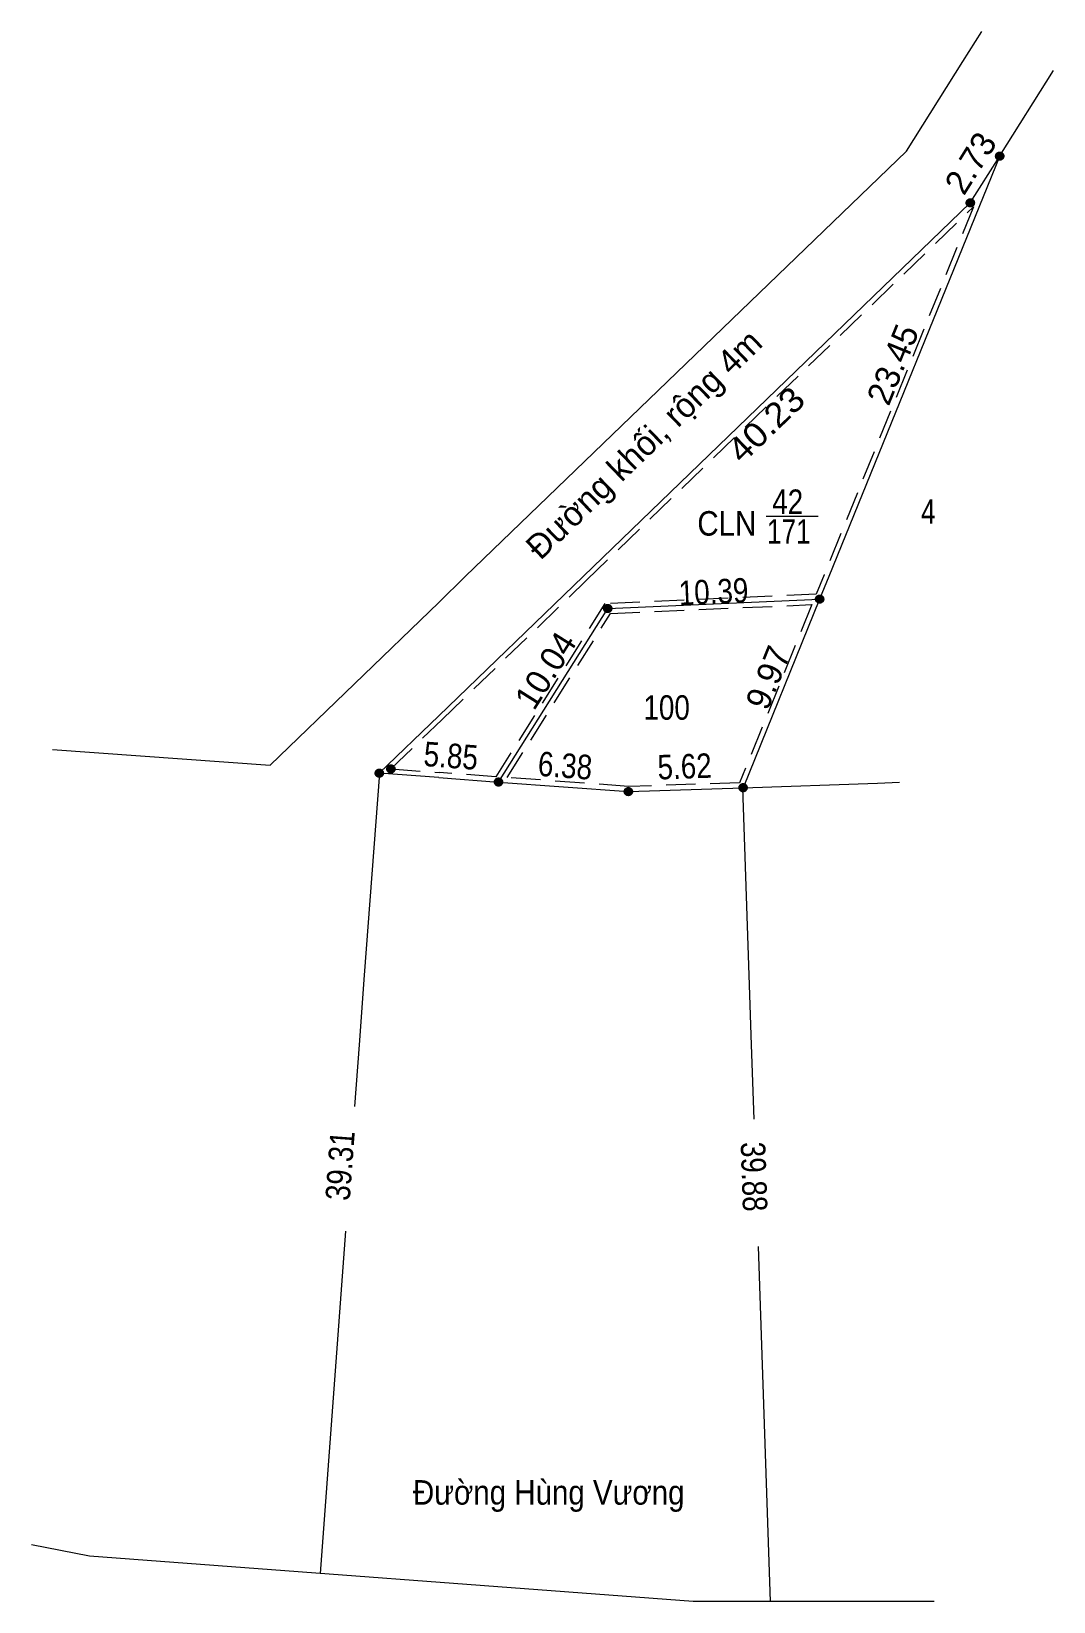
# Model space of a CAD drawing. Header units: metres. Extents: x 550485 to 550990, y 1840059 to 1840244.
# Drawn here: x 550939.6 to 550989.6, y 1840166.7 to 1840243.6 of the extents above.
import ezdxf
from ezdxf.enums import TextEntityAlignment as Align

# ---------------------------------------------------------------- set-up
doc = ezdxf.new("R2010")
doc.units = ezdxf.units.M
doc.header["$LTSCALE"] = 0.48
doc.linetypes.add('MEDIUM_DASHED', pattern=[4.5, 3, -1.5])
for name, color, linetype, lineweight in [('1', 7, 'MEDIUM_DASHED', 13), ('10', 7, 'Continuous', 13), ('13', 7, 'Continuous', 13), ('3', 7, 'Continuous', 13), ('52', 7, 'Continuous', 13), ('63', 7, 'MEDIUM_DASHED', 13)]:
    doc.layers.add(name, color=color, linetype=linetype, lineweight=lineweight)
doc.layers.add('2', color=7, linetype='Continuous')

msp = doc.modelspace()

# ---------------------------------------------------------------- hatches: boundary and pattern name
at = {"layer": '63'}
for points in [[(550987.2, 1840237.49, 1), (550986.8, 1840237.49, 1)], [(550985.76, 1840235.2, 1), (550985.36, 1840235.2, 1)], [(550978.38, 1840215.79, 1), (550977.98, 1840215.79, 1)], [(550968, 1840215.33, 1), (550967.6, 1840215.33, 1)], [(550956.81, 1840207.26, 1), (550956.41, 1840207.26, 1)], [(550957.38, 1840207.47, 1), (550956.98, 1840207.47, 1)], [(550962.65, 1840206.83, 1), (550962.25, 1840206.83, 1)], [(550969.01, 1840206.36, 1), (550968.61, 1840206.36, 1)], [(550974.63, 1840206.55, 1), (550974.23, 1840206.55, 1)]]:
    msp.add_hatch(color=256, dxfattribs=at).paths.add_polyline_path(points)

# ---------------------------------------------------------------- linework, layer by layer
at = {"layer": '1'}
msp.add_line((550959.69, 1840209.89), (550966.76, 1840216.71), dxfattribs=at)
for points in [[(550966.76, 1840216.71), (550985.72, 1840235.01), (550978.4, 1840216.98)], [(550978.4, 1840216.98), (550978.01, 1840216.03), (550967.66, 1840215.57), (550962.32, 1840207.09), (550959.54, 1840207.3)]]:
    msp.add_lwpolyline(points, dxfattribs=at)
msp.add_lwpolyline([(550977.8, 1840215.52), (550974.26, 1840206.79), (550968.82, 1840206.61), (550962.88, 1840207.05), (550967.94, 1840215.09)], close=True, dxfattribs=at)
at = {"layer": '1', "linetype": 'Continuous'}
msp.add_lwpolyline([(550959.52, 1840207.05), (550956.61, 1840207.26), (550959.52, 1840210.07)], dxfattribs=at)
at = {"layer": '10'}
for p, q in [((550985.19, 1840242.12), (550986.12, 1840243.6)), ((550987.01, 1840237.51), (550989.64, 1840241.69)), ((550985.56, 1840235.2), (550987, 1840237.49)), ((550966.59, 1840216.89), (550985.56, 1840235.2)), ((550959.52, 1840210.07), (550966.59, 1840216.89)), ((550959.52, 1840215.63), (550960.82, 1840216.89)), ((550951.26, 1840207.66), (550959.52, 1840215.63)), ((550978.18, 1840215.79), (550974.43, 1840206.55)), ((550940.6, 1840208.42), (550951.26, 1840207.66)), ((550959.52, 1840207.05), (550962.45, 1840206.83)), ((550962.45, 1840206.83), (550968.81, 1840206.36)), ((550968.81, 1840206.36), (550974.43, 1840206.55)), ((550974.43, 1840206.55), (550981.02, 1840206.78)), ((550981.02, 1840206.78), (550982.09, 1840206.82))]:
    msp.add_line(p, q, dxfattribs=at)
at = {"layer": '10', "linetype": 'MEDIUM_DASHED'}
for q in [(550959.69, 1840209.89), (550959.54, 1840207.3)]:
    msp.add_line((550957.18, 1840207.47), q, dxfattribs=at)
at = {"layer": '10'}
for points in [[(550960.82, 1840216.89), (550982.43, 1840237.74), (550985.19, 1840242.12)], [(550987.01, 1840237.51), (550978.63, 1840216.89), (550978.18, 1840215.79)]]:
    msp.add_lwpolyline(points, dxfattribs=at)
at = {"layer": '13'}
msp.add_line((550975.56, 1840219.86), (550978.1, 1840219.86), dxfattribs=at)
at = {"layer": '3'}
for p, q in [((550942.41, 1840168.9), (550939.57, 1840169.46)), ((550971.98, 1840166.69), (550942.41, 1840168.9)), ((550983.79, 1840166.68), (550971.98, 1840166.69))]:
    msp.add_line(p, q, dxfattribs=at)
at = {"layer": '52'}
for p, q in [((550974.85, 1840193.95), (550974.73, 1840197.37)), ((550955.42, 1840190.93), (550955.64, 1840193.95)), ((550974.97, 1840190.32), (550974.85, 1840193.95)), ((550953.73, 1840168.05), (550954.97, 1840184.82)), ((550975.77, 1840166.69), (550975.18, 1840184.08))]:
    msp.add_line(p, q, dxfattribs=at)
for points in [[(550962.45, 1840206.83), (550967.8, 1840215.33), (550978.18, 1840215.79)], [(550955.64, 1840193.95), (550955.89, 1840197.37), (550956.63, 1840207.26)], [(550974.73, 1840197.37), (550974.52, 1840203.65), (550974.42, 1840206.55)]]:
    msp.add_lwpolyline(points, dxfattribs=at)
at = {"layer": '63'}
for centre in [(550987, 1840237.49), (550985.56, 1840235.2), (550978.18, 1840215.79), (550967.8, 1840215.33), (550956.61, 1840207.26), (550957.18, 1840207.47), (550962.45, 1840206.83), (550968.81, 1840206.36), (550974.43, 1840206.55)]:
    msp.add_circle(centre, 0.2, dxfattribs=at)

# ---------------------------------------------------------------- texts
at = {"layer": '1'}
for s, width, p in [('171', 0.8, (550976.67, 1840218.5)), ('100', 0.85, (550970.685, 1840209.88))]:
    msp.add_text(s, height=1.2, dxfattribs=dict(at, width=width)).set_placement(p, align=Align.CENTER)
at = {"layer": '10'}
msp.add_text('Đường khối, rộng 4m', height=1.2, rotation=43.98, dxfattribs=at).set_placement((550969.9884, 1840222.9441), align=Align.CENTER)
at = {"layer": '10', "width": 0.85}
msp.add_text('39.31', height=1.2, rotation=85.769, dxfattribs=at).set_placement((550955.2869, 1840187.9957), align=Align.CENTER)
at = {"layer": '13'}
for s, width, p in [('42', 0.85, (550976.615, 1840219.96)), ('4', 0.8, (550983.5, 1840219.48))]:
    msp.add_text(s, height=1.2, dxfattribs=dict(at, width=width)).set_placement(p, align=Align.CENTER)
at = {"layer": '13', "width": 0.9}
msp.add_text('CLN ', height=1.2, dxfattribs=at).set_placement((550975.48, 1840218.9), align=Align.RIGHT)
at = {"layer": '2', "width": 1.1}
msp.add_text('40.23', height=1.2, rotation=43.983, dxfattribs=at).set_placement((550975.9783, 1840223.9108), align=Align.CENTER)
at = {"layer": '3', "width": 0.9}
msp.add_text('Đường Hùng Vương', height=1.2, dxfattribs=at).set_placement((550964.91, 1840171.43), align=Align.CENTER)
at = {"layer": '52', "width": 0.85}
msp.add_text('39.88', height=1.2, rotation=271.941, dxfattribs=at).set_placement((550974.3691, 1840187.4753), align=Align.CENTER)
at = {"layer": '63'}
for s, rotation, p in [('2.73', 57.883, (550986.0814, 1840236.836)), ('23.45', 67.876, (550982.3195, 1840227.059)), ('10.04', 57.813, (550965.26, 1840211.9754)), ('9.97', 67.911, (550976.2123, 1840211.7194))]:
    msp.add_text(s, height=1.2, rotation=rotation, dxfattribs=at).set_placement(p, align=Align.CENTER)
at = {"layer": '63', "width": 0.85}
for s, rotation, p in [('10.39', 2.537, (550973.0084, 1840215.5579)), ('5.85', 355.789, (550960.0759, 1840207.5194)), ('6.38', 355.774, (550965.6708, 1840207.0387)), ('5.62', 1.936, (550971.5847, 1840206.9961))]:
    msp.add_text(s, height=1.2, rotation=rotation, dxfattribs=at).set_placement(p, align=Align.CENTER)

doc.saveas('drawing.dxf')
